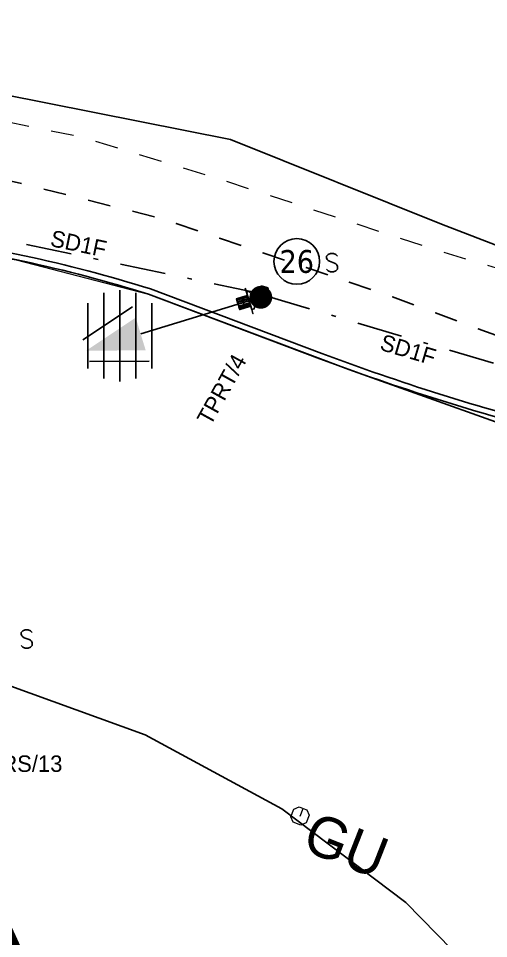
# Model space of a CAD drawing. Extents: x 421500 to 422711, y 436000 to 437000.
# Drawn here: x 421979.37 to 421989.67, y 436554.06 to 436574.22 of the extents above; entities that cross this region are included whole.
import ezdxf
from ezdxf.enums import TextEntityAlignment as Align

# ---------------------------------------------------------------- set-up
doc = ezdxf.new("R2010")
doc.units = 0
for name, pattern in [('1001', [2, 1, 0, 1]), ('716709-ExBase$0$BLIP', [1, 0.5, -0.5]), ('XREF UTC_716709_AJB_1b$0$DASHDOT1', [2, 1, -0.5, 0, -0.5])]:
    doc.linetypes.add(name, pattern=pattern)
doc.layers.get('0').update_dxf_attribs({"color": 210})
for name, color, linetype, lineweight in [('716709-ExBase$0$LCCFences (Open)', 4, '716709-ExBase$0$EFENCE', 0), ('716709-ExBase$0$LCCPoint Features', 8, 'Continuous', 0), ('716709-ExBase$0$LCCVerges Footpaths and Tracks', 8, '716709-ExBase$0$BLIP', 0), ('716709-ExBase$1$LCCCarriageway Channels', 8, 'Continuous', 0)]:
    doc.layers.add(name, color=color, linetype=linetype, lineweight=lineweight)
for name, color, linetype in [('716709-ExBase$0$XC-LCCCarriageway', 251, 'Continuous'), ('716709-ExBase$0$XC-LCCVerges', 251, '716709-ExBase$0$BLIP'), ('Lines', 1, 'Continuous'), ('Pr-Edging', 7, 'Continuous'), ('Pr-Kerb', 2, 'Continuous'), ('Pr-KerbEdge', 8, 'Continuous'), ('Pr-Poles', 2, 'Continuous'), ('XREF UTC_716709_AJB_1b$0$DATA', 7, 'Continuous'), ('XREF UTC_716709_AJB_1b$0$du-UTCBOX', 42, 'Continuous'), ('XREF UTC_716709_AJB_1b$0$du-UTCDUCT-F1', 42, 'XREF UTC_716709_AJB_1b$0$DASHDOT1'), ('XREF UTC_716709_AJB_1b$0$du-UTCTEXT', 42, 'Continuous'), ('XREF UTC_716709_AJB_1b$0$NUMBERS', 7, 'Continuous'), ('XREF UTC_716709_AJB_1b$0$Pole-Type', 4, 'Continuous'), ('XREF UTC_716709_AJB_1b$0$SETOUT', 4, 'Continuous'), ('XREF UTC_716709_AJB_1b$0$Signals', 7, 'Continuous'), ('XREF UTC_716709_AJB_1b$0$SIGSnumbers', 7, 'Continuous'), ('XREF UTC_716709_AJB_1b$0$VIEW', 7, 'Continuous')]:
    doc.layers.add(name, color=color, linetype=linetype)
doc.styles.add('716709-ExBase$0$Style-WORKING', font='WORKING.shx')
doc.styles.add('XREF UTC_716709_AJB_1b$0$KTS_TAHOMA', font='tahoma.ttf')
doc.styles.add('XREF UTC_716709_AJB_1b$0$Romans', font='romans.shx', dxfattribs={"width": 0.9})
doc.styles.add('XREF UTC_716709_AJB_1b$0$Standard', font='txt')
doc.linetypes.add('716709-ExBase$0$EFENCE', pattern='A,2,-0.4,[1,fenceline,S=1,R=0,X=0,Y=0],-0.4,2', length=4.8)

# ---------------------------------------------------------------- blocks, each defined once
blk = doc.blocks.new('pole')
blk.add_circle((0, 0), 0.05)
blk = doc.blocks.new('XREF UTC_716709_AJB_1b$0$pole')
at = {"const_width": 0.25}
blk.add_lwpolyline([(-0.125, 0, 1), (0.125, 0, 1)], format="xyb", close=True, dxfattribs=at)
at = {"layer": 'XREF UTC_716709_AJB_1b$0$SETOUT', "const_width": 0.125}
blk.add_lwpolyline([(-0.062, 0, 1), (0.062, 0, 1)], format="xyb", close=True, dxfattribs=at)
at = {"layer": 'XREF UTC_716709_AJB_1b$0$VIEW'}
blk.add_lwpolyline([(-0.025, 0.043), (-0.05, 0), (-0.025, -0.043), (0.025, -0.043), (0.05, 0), (0.025, 0.043)], close=True, dxfattribs=at)
at = {"layer": 'XREF UTC_716709_AJB_1b$0$DATA', "style": 'XREF UTC_716709_AJB_1b$0$Standard', "flags": 9}
for tag, p in [('HEIGHT', (0.5, 1)), ('TYPE', (0.5, 0.75)), ('NUM', (0.5, 0.5)), ('SITE', (0.5, 0.25)), ('IDENT', (0.5, 0))]:
    blk.add_attdef(tag, p, '', height=0.2, dxfattribs=at)
blk = doc.blocks.new('XREF UTC_716709_AJB_1b$0$HD001S')
at = {"linetype": 'Continuous'}
for p, q in [((-0.625, 2.75), (-0.25, 4)), ((0.625, 2.75), (0.25, 4))]:
    blk.add_line(p, q, dxfattribs=at)
blk.add_line((0, 0), (0, 2.75))
blk.add_solid([(0.375, 2.75), (-0.375, 2.75), (0, 4)], dxfattribs=at)
at = {"layer": 'XREF UTC_716709_AJB_1b$0$VIEW', "color": 1, "linetype": 'Continuous', "extrusion": (0, 1, 0), "const_width": 0.1}
blk.add_lwpolyline([(0.05, 2.94, 1), (-0.05, 2.94, 1)], format="xyb", close=True, dxfattribs=at)
at = {"layer": 'XREF UTC_716709_AJB_1b$0$VIEW', "color": 2, "linetype": 'Continuous', "extrusion": (0, 1, 0), "const_width": 0.1}
blk.add_lwpolyline([(0.05, 2.62, 1), (-0.05, 2.62, 1)], format="xyb", close=True, dxfattribs=at)
at = {"layer": 'XREF UTC_716709_AJB_1b$0$VIEW', "color": 3, "linetype": 'Continuous', "extrusion": (0, 1, 0), "const_width": 0.1}
blk.add_lwpolyline([(0.05, 2.3, 1), (-0.05, 2.3, 1)], format="xyb", close=True, dxfattribs=at)
at = {"layer": 'XREF UTC_716709_AJB_1b$0$VIEW', "color": 7, "linetype": 'Continuous'}
for points in [[(-0.2, 0.27, 2.1), (-0.29, 0.27, 2.1), (-0.29, 0.27, 3.2), (-0.2, 0.27, 3.2)], [(0.29, 0.27, 2.1), (0.2, 0.27, 2.1), (0.2, 0.27, 3.2), (0.29, 0.27, 3.2)]]:
    blk.add_3dface(points, dxfattribs=at)
at = {"layer": 'XREF UTC_716709_AJB_1b$0$VIEW', "linetype": 'Continuous'}
for points in [[(0.2, 0.27, 2.1), (-0.2, 0.27, 2.1), (-0.2, 0.27, 3.2), (0.2, 0.27, 3.2)], [(-0.2, 0.21, 2.1), (-0.2, 0.27, 2.1), (-0.2, 0.27, 3.2), (-0.2, 0.21, 3.2)], [(-0.03, 0.12, 2.1), (-0.03, 0.27, 2.1), (-0.2, 0.27, 2.1), (-0.2, 0.21, 2.1)], [(-0.03, 0.12, 3.2), (-0.03, 0.27, 3.2), (-0.2, 0.27, 3.2), (-0.2, 0.21, 3.2)], [(-0.2, 0.21, 2.1), (-0.03, 0.12, 2.1), (-0.03, 0.12, 3.2), (-0.2, 0.21, 3.2)], [(0.03, 0.27, 2.1), (0.03, 0.12, 2.1), (-0.03, 0.12, 2.1), (-0.03, 0.27, 2.1)], [(0.03, 0.27, 3.2), (0.03, 0.12, 3.2), (-0.03, 0.12, 3.2), (-0.03, 0.27, 3.2)], [(0.2, 0.21, 2.1), (0.2, 0.27, 2.1), (0.03, 0.27, 2.1), (0.03, 0.12, 2.1)], [(0.2, 0.21, 3.2), (0.2, 0.27, 3.2), (0.03, 0.27, 3.2), (0.03, 0.12, 3.2)], [(0.03, 0.12, 2.1), (0.2, 0.21, 2.1), (0.2, 0.21, 3.2), (0.03, 0.12, 3.2)], [(0.2, 0.21, 2.1), (0.2, 0.27, 2.1), (0.2, 0.27, 3.2), (0.2, 0.21, 3.2)], [(-0.03, 0.12, 2.1), (0.03, 0.12, 2.1), (0.03, 0.12, 3.2), (-0.03, 0.12, 3.2)]]:
    blk.add_3dface(points, dxfattribs=at)
at = {"layer": 'XREF UTC_716709_AJB_1b$0$DATA', "style": 'XREF UTC_716709_AJB_1b$0$Standard', "flags": 9}
for tag, p in [('SUPPORT', (1, 1.5)), ('BRACKETS', (1, 1.25)), ('HEIGHT', (1, 1)), ('CABLE', (1, 0.75)), ('PHASE', (1, 0.5)), ('TYPE', (1, 0.25)), ('NUM', (1, 0)), ('SITE', (1, -0.25)), ('IDENT', (1, -0.5))]:
    blk.add_attdef(tag, p, '', height=0.2, dxfattribs=at)
at = {"layer": 'XREF UTC_716709_AJB_1b$0$VIEW', "linetype": 'Continuous'}
mesh = blk.add_polymesh((13, 3), dxfattribs=at)
for k, corner in enumerate([(0.043, 0.27, 2.823), (0.043, 0.395, 2.823), (0.043, 0.52, 2.823), (0.091, 0.27, 2.854), (0.091, 0.395, 2.854), (0.091, 0.52, 2.854), (0.12, 0.27, 2.904), (0.12, 0.395, 2.904), (0.12, 0.52, 2.904), (0.123, 0.27, 2.962), (0.123, 0.395, 2.962), (0.123, 0.52, 2.962), (0.1, 0.27, 3.015), (0.1, 0.395, 3.015), (0.1, 0.52, 3.015), (0.056, 0.27, 3.052), (0.056, 0.395, 3.052), (0.056, 0.52, 3.052), (0, 0.27, 3.065), (0, 0.395, 3.065), (0, 0.52, 3.065), (-0.056, 0.27, 3.052), (-0.056, 0.395, 3.052), (-0.056, 0.52, 3.052), (-0.1, 0.27, 3.015), (-0.1, 0.395, 3.015), (-0.1, 0.52, 3.015), (-0.123, 0.27, 2.962), (-0.123, 0.395, 2.962), (-0.123, 0.52, 2.962), (-0.12, 0.27, 2.904), (-0.12, 0.395, 2.904), (-0.12, 0.52, 2.904), (-0.091, 0.27, 2.854), (-0.091, 0.395, 2.854), (-0.091, 0.52, 2.854), (-0.043, 0.27, 2.823), (-0.043, 0.395, 2.823), (-0.043, 0.52, 2.823)]):
    mesh.set_mesh_vertex(divmod(k, 3), corner)
mesh = blk.add_polymesh((13, 3), dxfattribs=at)
for k, corner in enumerate([(0.043, 0.27, 2.503), (0.043, 0.395, 2.503), (0.043, 0.52, 2.503), (0.091, 0.27, 2.534), (0.091, 0.395, 2.534), (0.091, 0.52, 2.534), (0.12, 0.27, 2.584), (0.12, 0.395, 2.584), (0.12, 0.52, 2.584), (0.123, 0.27, 2.642), (0.123, 0.395, 2.642), (0.123, 0.52, 2.642), (0.1, 0.27, 2.695), (0.1, 0.395, 2.695), (0.1, 0.52, 2.695), (0.056, 0.27, 2.732), (0.056, 0.395, 2.732), (0.056, 0.52, 2.732), (0, 0.27, 2.745), (0, 0.395, 2.745), (0, 0.52, 2.745), (-0.056, 0.27, 2.732), (-0.056, 0.395, 2.732), (-0.056, 0.52, 2.732), (-0.1, 0.27, 2.695), (-0.1, 0.395, 2.695), (-0.1, 0.52, 2.695), (-0.123, 0.27, 2.642), (-0.123, 0.395, 2.642), (-0.123, 0.52, 2.642), (-0.12, 0.27, 2.584), (-0.12, 0.395, 2.584), (-0.12, 0.52, 2.584), (-0.091, 0.27, 2.534), (-0.091, 0.395, 2.534), (-0.091, 0.52, 2.534), (-0.043, 0.27, 2.503), (-0.043, 0.395, 2.503), (-0.043, 0.52, 2.503)]):
    mesh.set_mesh_vertex(divmod(k, 3), corner)
mesh = blk.add_polymesh((13, 3), dxfattribs=at)
for k, corner in enumerate([(0.043, 0.27, 2.183), (0.043, 0.395, 2.183), (0.043, 0.52, 2.183), (0.091, 0.27, 2.214), (0.091, 0.395, 2.214), (0.091, 0.52, 2.214), (0.12, 0.27, 2.264), (0.12, 0.395, 2.264), (0.12, 0.52, 2.264), (0.123, 0.27, 2.322), (0.123, 0.395, 2.322), (0.123, 0.52, 2.322), (0.1, 0.27, 2.375), (0.1, 0.395, 2.375), (0.1, 0.52, 2.375), (0.056, 0.27, 2.412), (0.056, 0.395, 2.412), (0.056, 0.52, 2.412), (0, 0.27, 2.425), (0, 0.395, 2.425), (0, 0.52, 2.425), (-0.056, 0.27, 2.412), (-0.056, 0.395, 2.412), (-0.056, 0.52, 2.412), (-0.1, 0.27, 2.375), (-0.1, 0.395, 2.375), (-0.1, 0.52, 2.375), (-0.123, 0.27, 2.322), (-0.123, 0.395, 2.322), (-0.123, 0.52, 2.322), (-0.12, 0.27, 2.264), (-0.12, 0.395, 2.264), (-0.12, 0.52, 2.264), (-0.091, 0.27, 2.214), (-0.091, 0.395, 2.214), (-0.091, 0.52, 2.214), (-0.043, 0.27, 2.183), (-0.043, 0.395, 2.183), (-0.043, 0.52, 2.183)]):
    mesh.set_mesh_vertex(divmod(k, 3), corner)
blk = doc.blocks.new('XREF UTC_716709_AJB_1b$0$LOUVR200')
at = {"linetype": 'Continuous'}
for p, q in [((-0.35, -0.938), (-0.35, 0.938)), ((0, -1), (0, 1)), ((0.35, -0.938), (0.35, 0.938)), ((-0.7, -0.716), (-0.7, 0.716)), ((0.7, -0.716), (0.7, 0.716))]:
    blk.add_line(p, q, dxfattribs=at)
blk = doc.blocks.new('XREF UTC_716709_AJB_1b$0$tprt')
for p, q in [((0.1, 0.08), (-0.24, 0.08)), ((-0.24, -0.08), (-0.24, 0.08)), ((-0.24, 0.08), (-0.049, -0.01)), ((-0.24, -0.08), (-0.049, 0.01)), ((0.024, 0.044), (0.1, 0.08)), ((0.1, -0.08), (0.1, 0.08)), ((-0.07, -0.08), (-0.24, -0.08)), ((0.1, -0.08), (-0.07, -0.08)), ((0.024, -0.044), (0.1, -0.08))]:
    blk.add_line(p, q)
blk.add_circle((0, 0), 0.05)
blk = doc.blocks.new('XREF UTC_716709_AJB_1b$0$poleno')
at = {"layer": 'XREF UTC_716709_AJB_1b$0$NUMBERS'}
blk.add_circle((0, 0), 1, dxfattribs=at)
at = {"layer": 'XREF UTC_716709_AJB_1b$0$NUMBERS', "style": 'XREF UTC_716709_AJB_1b$0$KTS_TAHOMA'}
blk.add_attdef('NUMBER', text='', height=1, dxfattribs=at).set_placement((0, 0), align=Align.MIDDLE)
blk = doc.blocks.new('716709-ExBase$0$MSL1')
at = {"color": 0, "linetype": 'ByBlock', "lineweight": -2, "flags": 128}
blk.add_lwpolyline([(0, 0), (0, 1), (0.5, 1), (1, 0.5), (1, -0.5), (0.5, -1), (-0.5, -1), (-1, -0.5), (-1, 0.5), (-0.5, 1), (0, 1)], dxfattribs=at)

msp = doc.modelspace()

# ---------------------------------------------------------------- linework, layer by layer
at = {"layer": '716709-ExBase$0$LCCFences (Open)', "flags": 128}
msp.add_lwpolyline([(421888.118, 436573.108), (421896.064, 436568.895), (421905.238, 436564.249), (421913.449, 436560.791), (421917.435, 436559.678), (421921.498, 436558.884), (421925.727, 436558.394), (421929.983, 436558.257), (421933.596, 436558.372), (421937.176, 436558.869), (421941.058, 436560.154), (421944.749, 436561.918), (421947.539, 436563.494), (421950.206, 436565.271), (421951.73, 436566.36), (421953.761, 436567.803), (421957.151, 436569.576), (421960.688, 436571.036), (421965.062, 436572.403), (421969.575, 436573.195), (421973.81, 436573.212), (421978.021, 436572.757), (421984.015, 436571.563), (421988.638, 436569.709), (421992.824, 436568.098), (421997.084, 436567.24), (422001.4, 436566.736), (422006.407, 436566.599), (422009.629, 436566.829), (422012.805, 436567.42), (422016.022, 436568.556), (422019.039, 436570.148), (422023.957, 436573.829)], dxfattribs=at)
msp.add_lwpolyline([(421888.118, 436573.108), (421896.064, 436568.895), (421905.238, 436564.249), (421913.449, 436560.791), (421917.435, 436559.678), (421921.498, 436558.884), (421925.727, 436558.394), (421929.983, 436558.257), (421933.596, 436558.372), (421937.176, 436558.869), (421941.058, 436560.154), (421944.749, 436561.918), (421947.539, 436563.494), (421950.206, 436565.271), (421951.73, 436566.36), (421953.761, 436567.803), (421957.151, 436569.576), (421960.688, 436571.036), (421965.062, 436572.403), (421969.575, 436573.195), (421973.81, 436573.212), (421978.021, 436572.757), (421984.015, 436571.563), (421988.638, 436569.709), (421992.824, 436568.098), (421997.084, 436567.24), (422001.4, 436566.736), (422006.407, 436566.599), (422009.629, 436566.829), (422012.805, 436567.42), (422016.022, 436568.556), (422019.039, 436570.148), (422023.957, 436573.829)], dxfattribs=at)
at = {"layer": '716709-ExBase$0$LCCVerges Footpaths and Tracks', "flags": 128}
for points in [[(421887.81, 436572.802), (421895.659, 436568.37), (421904.532, 436563.891), (421913.21, 436560.238), (421917.114, 436558.993), (421921.118, 436558.122), (421925.214, 436557.643), (421929.336, 436557.528), (421933.249, 436557.66), (421937.123, 436558.224), (421941.09, 436559.551), (421944.859, 436561.365), (421947.678, 436562.989), (421950.364, 436564.823), (421951.906, 436565.917), (421954.296, 436567.361), (421957.671, 436569.224), (421961.24, 436570.678), (421965.295, 436571.752), (421969.448, 436572.341), (421973.657, 436572.534), (421977.858, 436572.212), (421980.757, 436571.625), (421983.588, 436570.763), (421988.318, 436569.212), (421992.626, 436567.905), (421996.873, 436566.925), (422001.192, 436566.34), (422006.362, 436566.163), (422010.646, 436566.102), (422014.999, 436566.665), (422019.253, 436567.746), (422023.953, 436569.579), (422028.491, 436571.783), (422037.468, 436576.625), (422045.334, 436581.584), (422049.782, 436584.718), (422056.809, 436589.315), (422060.703, 436592.131), (422061.807, 436591.214), (422062.302, 436589.867)], [(421887.81, 436572.802), (421895.659, 436568.37), (421904.532, 436563.891), (421913.21, 436560.238), (421917.114, 436558.993), (421921.118, 436558.122), (421925.214, 436557.643), (421929.336, 436557.528), (421933.249, 436557.66), (421937.123, 436558.224), (421941.09, 436559.551), (421944.859, 436561.365), (421947.678, 436562.989), (421950.364, 436564.823), (421951.906, 436565.917), (421954.296, 436567.361), (421957.671, 436569.224), (421961.24, 436570.678), (421965.295, 436571.752), (421969.448, 436572.341), (421973.657, 436572.534), (421977.858, 436572.212), (421980.757, 436571.625), (421983.588, 436570.763), (421988.318, 436569.212), (421992.626, 436567.905), (421996.873, 436566.925), (422001.192, 436566.34), (422006.362, 436566.163), (422010.646, 436566.102), (422014.999, 436566.665), (422019.253, 436567.746), (422023.953, 436569.579), (422028.491, 436571.783), (422037.468, 436576.625), (422045.334, 436581.584), (422049.782, 436584.718), (422056.809, 436589.315), (422060.703, 436592.131), (422061.807, 436591.214), (422062.302, 436589.867)], [(422006.052, 436563.05), (422006.081, 436564.574), (422002.275, 436564.804), (421998.875, 436565.079), (421995.506, 436565.618), (421992.028, 436566.462), (421987.469, 436568.153), (421982.459, 436569.849), (421979.213, 436570.657), (421975.904, 436571.147), (421972.314, 436571.319), (421968.726, 436571.11), (421965.051, 436570.489), (421961.471, 436569.451), (421958.631, 436568.281), (421955.919, 436566.841), (421952.88, 436564.733), (421949.097, 436562.304), (421946.972, 436560.917), (421944.718, 436559.753), (421941.902, 436558.673), (421942.414, 436556.94)]]:
    msp.add_lwpolyline(points, dxfattribs=at)
at = {"layer": '716709-ExBase$0$XC-LCCCarriageway', "flags": 128}
for points in [[(421982.224, 436568.177), (421986.609, 436566.525), (421991.473, 436564.789), (421995.829, 436563.675), (422000.278, 436563.028), (422006.063, 436562.896), (422007.057, 436562.774), (422008.892, 436562.889), (422009.874, 436563.006), (422014.921, 436563.801), (422019.879, 436565.033), (422024.595, 436566.81), (422029.162, 436568.943), (422038.664, 436574.281), (422047.146, 436579.686), (422051.218, 436582.306), (422058.49, 436587.165), (422064.91, 436591.533), (422070.964, 436595.875), (422078.013, 436601.328), (422085.933, 436608.089), (422093.589, 436615.072), (422100.523, 436621.406), (422107.763, 436628.199)], [(421982.224, 436568.177), (421986.609, 436566.525), (421991.473, 436564.789), (421995.829, 436563.675), (422000.278, 436563.028), (422006.063, 436562.896), (422007.057, 436562.774), (422008.892, 436562.889), (422009.874, 436563.006), (422014.921, 436563.801), (422019.879, 436565.033), (422024.595, 436566.81), (422029.162, 436568.943), (422038.664, 436574.281), (422047.146, 436579.686), (422051.218, 436582.306), (422058.49, 436587.165), (422064.91, 436591.533), (422070.964, 436595.875), (422078.013, 436601.328), (422085.933, 436608.089), (422093.589, 436615.072), (422100.523, 436621.406), (422107.763, 436628.199)], [(421982.224, 436568.177), (421986.609, 436566.525), (421991.473, 436564.789), (421995.829, 436563.675), (422000.278, 436563.028), (422006.063, 436562.896), (422007.057, 436562.774), (422008.892, 436562.889), (422009.874, 436563.006), (422014.921, 436563.801), (422019.879, 436565.033), (422024.595, 436566.81), (422029.162, 436568.943), (422038.664, 436574.281), (422047.146, 436579.686), (422051.218, 436582.306), (422058.49, 436587.165), (422064.91, 436591.533), (422070.964, 436595.875), (422078.013, 436601.328), (422085.933, 436608.089), (422093.589, 436615.072), (422100.523, 436621.406), (422107.763, 436628.199)], [(421990.238, 436552.418), (421987.858, 436554.852), (421985.142, 436556.904), (421982.147, 436558.524), (421979.127, 436559.618), (421975.983, 436560.272), (421972.779, 436560.487), (421969.603, 436560.273), (421966.486, 436559.627), (421963.491, 436558.548), (421960.452, 436556.907), (421957.699, 436554.82), (421955.297, 436552.338), (421953.172, 436549.303), (421951.573, 436545.962), (421950.54, 436542.404), (421950.103, 436538.725), (421950.034, 436535.928)], [(421990.238, 436552.418), (421987.858, 436554.852), (421985.142, 436556.904), (421982.147, 436558.524), (421979.127, 436559.618), (421975.983, 436560.272), (421972.779, 436560.487), (421969.603, 436560.273), (421966.486, 436559.627), (421963.491, 436558.548), (421960.452, 436556.907), (421957.699, 436554.82), (421955.297, 436552.338), (421953.172, 436549.303), (421951.573, 436545.962), (421950.54, 436542.404), (421950.103, 436538.725), (421950.034, 436535.928)]]:
    msp.add_lwpolyline(points, dxfattribs=at)
at = {"layer": '716709-ExBase$0$XC-LCCVerges', "flags": 128}
msp.add_lwpolyline([(422006.052, 436563.05), (422006.081, 436564.574), (422002.275, 436564.804), (421998.875, 436565.079), (421995.506, 436565.618), (421992.028, 436566.462), (421987.469, 436568.153), (421982.459, 436569.849), (421979.213, 436570.657), (421975.904, 436571.147), (421972.314, 436571.319), (421968.726, 436571.11), (421965.051, 436570.489), (421961.471, 436569.451), (421958.631, 436568.281), (421955.919, 436566.841), (421952.88, 436564.733), (421949.097, 436562.304), (421946.972, 436560.917), (421944.718, 436559.753), (421941.902, 436558.673), (421942.414, 436556.94)], dxfattribs=at)
at = {"layer": '716709-ExBase$1$LCCCarriageway Channels', "flags": 128}
msp.add_lwpolyline([(421903.529, 436562.688), (421912.262, 436558.745), (421920.167, 436555.742), (421924.827, 436554.712), (421929.58, 436554.292), (421933.678, 436554.549), (421937.717, 436555.288), (421941.83, 436556.518), (421945.778, 436558.207), (421949.015, 436560.007), (421952.063, 436562.112), (421953.276, 436563.017), (421955.26, 436564.377), (421958.621, 436566.311), (421962.193, 436567.821), (421965.95, 436568.891), (421969.81, 436569.489), (421973.087, 436569.619), (421976.36, 436569.412), (421979.321, 436568.932), (421982.224, 436568.177)], dxfattribs=at)
msp.add_lwpolyline([(421903.529, 436562.688), (421912.262, 436558.745), (421920.167, 436555.742), (421924.827, 436554.712), (421929.58, 436554.292), (421933.678, 436554.549), (421937.717, 436555.288), (421941.83, 436556.518), (421945.778, 436558.207), (421949.015, 436560.007), (421952.063, 436562.112), (421953.276, 436563.017), (421955.26, 436564.377), (421958.621, 436566.311), (421962.193, 436567.821), (421965.95, 436568.891), (421969.81, 436569.489), (421973.087, 436569.619), (421976.36, 436569.412), (421979.321, 436568.932), (421982.224, 436568.177)], dxfattribs=at)
msp.add_lwpolyline([(421903.529, 436562.688), (421912.262, 436558.745), (421920.167, 436555.742), (421924.827, 436554.712), (421929.58, 436554.292), (421933.678, 436554.549), (421937.717, 436555.288), (421941.83, 436556.518), (421945.778, 436558.207), (421949.015, 436560.007), (421952.063, 436562.112), (421953.276, 436563.017), (421955.26, 436564.377), (421958.621, 436566.311), (421962.193, 436567.821), (421965.95, 436568.891), (421969.81, 436569.489), (421973.087, 436569.619), (421976.36, 436569.412), (421979.321, 436568.932), (421982.224, 436568.177)], dxfattribs=at)
at = {"layer": 'Lines', "linetype": '1001', "const_width": 0.2, "flags": 128}
msp.add_lwpolyline([(421980.612, 436551.046), (421977.494, 436557.872)], dxfattribs=at)
at = {"layer": 'Pr-Edging', "flags": 128}
msp.add_lwpolyline([(421992.824, 436568.098), (421988.638, 436569.709), (421984.015, 436571.563), (421978.021, 436572.757), (421973.81, 436573.212), (421969.575, 436573.195), (421965.062, 436572.403), (421960.688, 436571.036), (421957.151, 436569.576), (421953.761, 436567.803), (421951.73, 436566.36), (421950.206, 436565.271), (421947.539, 436563.494), (421944.749, 436561.918), (421941.058, 436560.154), (421937.176, 436558.869), (421933.596, 436558.372), (421929.983, 436558.257), (421925.727, 436558.394), (421922.911, 436558.72), (421922.737, 436557.933)], dxfattribs=at)
at = {"layer": 'Pr-Kerb', "flags": 128}
for points in [[(421982.224, 436568.177), (421985.973, 436566.765, 0.027439), (421991.203, 436565.116), (421993.608, 436564.501, 0.062304), (422002.166, 436563.416, -0.012997), (422005.141, 436563.334, 0.103894), (422021.291, 436565.832), (422024.834, 436567.168, 0.037836), (422031.683, 436570.36), (422036.24, 436572.919, 0.030973), (422046.636, 436579.637), (422052.67, 436584.089), (422055.01, 436585.828), (422058.756, 436588.614, 0.051535), (422061.786, 436591.393), (422071.084, 436601.877, -0.04401), (422072.616, 436603.325), (422072.862, 436603.52), (422072.915, 436603.562), (422076.724, 436606.642), (422079.594, 436609.011)], [(421982.224, 436568.177), (421985.973, 436566.765, 0.027439), (421991.203, 436565.116), (421993.608, 436564.501, 0.062304), (422002.166, 436563.416, -0.012997), (422005.141, 436563.334, 0.103894), (422021.291, 436565.832), (422024.834, 436567.168, 0.037836), (422031.683, 436570.36), (422036.24, 436572.919, 0.030973), (422046.636, 436579.637), (422052.67, 436584.089), (422055.01, 436585.828), (422058.756, 436588.614, 0.051535), (422061.786, 436591.393), (422071.084, 436601.877, -0.04401), (422072.616, 436603.325), (422072.862, 436603.52), (422072.915, 436603.562), (422076.724, 436606.642), (422079.594, 436609.011)], [(421976.676, 436569.361, -0.046788), (421982.224, 436568.177, -2.530232)]]:
    msp.add_lwpolyline(points, format="xyb", dxfattribs=at)
at = {"layer": 'Pr-KerbEdge', "flags": 128}
for points in [[(421982.268, 436568.294), (421986.017, 436566.882, 0.027439), (421991.234, 436565.237), (421993.639, 436564.622, 0.062304), (422002.166, 436563.541, -0.012997), (422005.147, 436563.459, 0.103894), (422021.247, 436565.949), (422024.79, 436567.285, 0.037836), (422031.622, 436570.469), (422036.179, 436573.028, 0.030973), (422046.562, 436579.738), (422052.596, 436584.189), (422054.935, 436585.929), (422058.682, 436588.714, 0.051535), (422061.693, 436591.476), (422070.99, 436601.96, -0.04401), (422072.539, 436603.424), (422072.784, 436603.618), (422072.837, 436603.66), (422076.645, 436606.739), (422079.515, 436609.108)], [(421976.691, 436569.485, -0.046788), (421982.262, 436568.296, -0.046788)]]:
    msp.add_lwpolyline(points, format="xyb", dxfattribs=at)
at = {"layer": 'Pr-KerbEdge'}
msp.add_arc((422086.924, 436454.956), 118.125, 133.73212, 133.73212, dxfattribs=at)
at = {"layer": 'XREF UTC_716709_AJB_1b$0$du-UTCDUCT-F1', "flags": 128}
for points in [[(421984.64, 436568.203), (421976.537, 436569.897)], [(421984.788, 436568.143), (421991.233, 436566.231)]]:
    msp.add_lwpolyline(points, dxfattribs=at)

# ---------------------------------------------------------------- block references
at = {"layer": '716709-ExBase$0$LCCPoint Features', "xscale": 0.18, "yscale": 0.18, "zscale": 0.18, "rotation": 338.5807557840462}
msp.add_blockref('716709-ExBase$0$MSL1', (421985.54, 436556.747), dxfattribs=at)
msp.add_blockref('716709-ExBase$0$MSL1', (421985.54, 436556.747), dxfattribs=at)
at = {"layer": 'Pr-Poles'}
msp.add_blockref('pole', (421984.694, 436568.109), dxfattribs=at)
at = {"layer": 'XREF UTC_716709_AJB_1b$0$du-UTCBOX', "color": 4, "rotation": 252.4835023335787}
msp.add_blockref('XREF UTC_716709_AJB_1b$0$tprt', (421984.694, 436568.109), dxfattribs=at)
at = {"layer": 'XREF UTC_716709_AJB_1b$0$Signals', "rotation": 106.9931790146626}
msp.add_blockref('XREF UTC_716709_AJB_1b$0$HD001S', (421984.681, 436568.11), dxfattribs=at)
at = {"layer": 'XREF UTC_716709_AJB_1b$0$Signals'}
for name, p in [('XREF UTC_716709_AJB_1b$0$LOUVR200', (421981.597, 436567.267)), ('XREF UTC_716709_AJB_1b$0$pole', (421984.681, 436568.11))]:
    msp.add_blockref(name, p, dxfattribs=at)
at = {"layer": 'XREF UTC_716709_AJB_1b$0$SIGSnumbers', "xscale": 0.5, "yscale": 0.5, "zscale": 0.6}
msp.add_blockref('XREF UTC_716709_AJB_1b$0$poleno', (421985.469, 436568.895), dxfattribs=at).add_auto_attribs({'NUMBER': '26'})

# ---------------------------------------------------------------- texts
at = {"layer": '716709-ExBase$0$LCCPoint Features', "style": '716709-ExBase$0$Style-WORKING'}
msp.add_text('GU', height=0.9, rotation=338.5808, dxfattribs=at).set_placement((421985.874, 436556.858), align=Align.TOP_LEFT)
msp.add_text('GU', height=0.9, rotation=338.5808, dxfattribs=at).set_placement((421985.874, 436556.858), align=Align.TOP_LEFT)
at = {"layer": 'XREF UTC_716709_AJB_1b$0$du-UTCTEXT', "style": 'XREF UTC_716709_AJB_1b$0$Standard'}
for s, rotation, p in [('SD1F', 348.191, (421980.051, 436569.235)), ('SD1F', 343.4777, (421987.265, 436566.964)), ('TPRT/4', 61, (421983.58, 436565.278))]:
    msp.add_text(s, height=0.36, rotation=rotation, dxfattribs=at).set_placement(p)
msp.add_text('TPRS/13', height=0.36, dxfattribs=at).set_placement((421978.384, 436557.714))
at = {"layer": 'XREF UTC_716709_AJB_1b$0$Pole-Type', "style": 'XREF UTC_716709_AJB_1b$0$Romans'}
for p in [(421986.068, 436568.67), (421979.383, 436560.425)]:
    msp.add_text('S', height=0.4, dxfattribs=at).set_placement(p)

doc.saveas('drawing.dxf')
